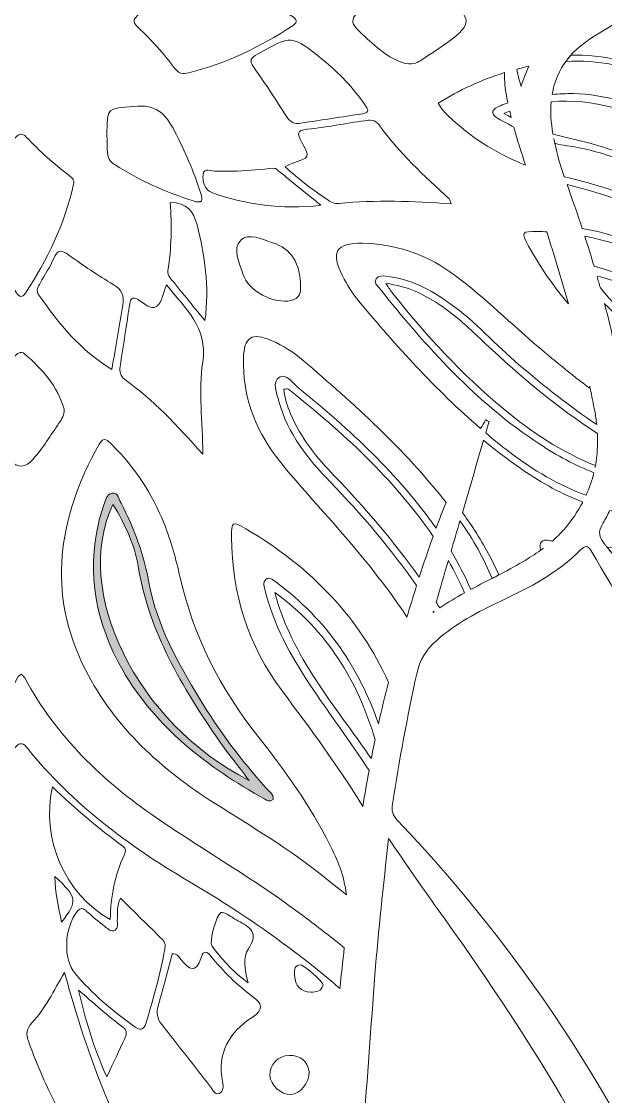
# Model space of a CAD drawing. Extents: x 55 to 2945, y -1852 to -85.
# Drawn here: x 2453.3 to 2574.1, y -555.5 to -333.4 of the extents above; entities that cross this region are included whole.
import ezdxf

# ---------------------------------------------------------------- set-up
doc = ezdxf.new("R2010")
doc.units = 0
doc.header["$MEASUREMENT"] = 0
doc.layers.add('Layer 1', color=7, linetype='Continuous')

# ---------------------------------------------------------------- blocks, each defined once
blk = doc.blocks.new('block 2')
at = {"layer": 'Layer 1', "true_color": 0xffffff}
h = blk.add_hatch(color=7, dxfattribs=at)
h.dxf.hatch_style = 2
edge = h.paths.add_edge_path()
edge.add_spline(control_points=[(2503.8321, -491.6715), (2498.703, -485.9539), (2494.099, -479.8435), (2490.1499, -473.2616), (2485.6781, -465.8082), (2481.3388, -458.236), (2479.7445, -449.559), (2478.6603, -443.6572), (2476.7176, -438.1336), (2473.9041, -432.8831), (2473.4593, -432.0531), (2473.32, -430.6207), (2472.0182, -430.8221), (2470.9121, -430.9929), (2470.7027, -432.2683), (2470.3715, -433.2149), (2469.9676, -434.3693), (2469.5709, -435.535), (2469.2983, -436.7251), (2466.8036, -447.6178), (2468.7332, -457.8393), (2474.2617, -467.4039), (2481.1899, -479.3905), (2491.8028, -487.3908), (2503.6085, -494.0388), (2504.1171, -494.3252), (2504.6817, -494.7157), (2505.3523, -494.0985), (2505.4774, -492.9394), (2504.4602, -492.3719), (2503.8321, -491.6715)], knot_values=[0, 0, 0, 0, 1, 1, 1, 2, 2, 2, 3, 3, 3, 4, 4, 4, 5, 5, 5, 6, 6, 6, 7, 7, 7, 8, 8, 8, 9, 9, 9, 10, 10, 10, 10], degree=3, periodic=1)
edge = h.paths.add_edge_path()
edge.add_spline(control_points=[(2472.2406, -433.1145), (2474.725, -437.263), (2476.7039, -441.4102), (2477.443, -445.8965), (2479.6855, -459.5071), (2486.5501, -470.9014), (2494.1897, -481.9575), (2495.9772, -484.5445), (2497.9684, -486.9906), (2500.3848, -490.1884), (2477.1205, -478.3538), (2463.685, -450.906), (2472.2406, -433.1145)], knot_values=[0, 0, 0, 0, 1, 1, 1, 2, 2, 2, 3, 3, 3, 4, 4, 4, 4], degree=3, periodic=1)
at = {"layer": 'Layer 1', "lineweight": 0}
for points, knots in [([(2916.1423, -268.6332), (2914.0212, -262.8354), (2910.15, -258.2926), (2905.6368, -254.2919), (2899.1496, -248.5294), (2891.7904, -243.9159), (2884.8377, -238.7721), (2877.2781, -233.1746), (2869.8069, -227.4711), (2862.0058, -222.1977), (2849.4085, -213.6718), (2837.8365, -203.779), (2826.0228, -194.2398), (2816.731, -186.7274), (2808.0814, -178.4136), (2799.1725, -170.4298), (2784.4777, -157.2492), (2769.6592, -144.2277), (2753.1613, -133.2802), (2737.4883, -122.8748), (2720.6841, -115.1149), (2702.1653, -111.2792), (2689.0495, -108.5688), (2675.751, -107.8087), (2662.435, -107.2077), (2631.8904, -105.829), (2601.4519, -106.3239), (2571.2314, -111.7859), (2563.3006, -113.2236), (2555.2225, -113.3178), (2547.1857, -112.1983), (2537.7938, -110.8844), (2529.3209, -106.9308), (2521.1427, -102.4823), (2503.166, -92.6955), (2484.4232, -85.9962), (2463.6772, -85.2597), (2446.5725, -84.6528), (2429.7918, -86.1553), (2413.2586, -90.4742), (2401.8575, -93.4497), (2391.6405, -99.2299), (2381.2881, -104.5681), (2365.1497, -112.8818), (2348.3219, -114.5139), (2330.7046, -111.1319), (2318.561, -108.8045), (2306.2878, -107.1783), (2293.932, -106.8778), (2269.3974, -106.2827), (2244.8804, -106.8483), (2220.4047, -108.9989), (2196.5242, -111.0965), (2174.8118, -119.0155), (2154.8847, -132.2373), (2138.3103, -143.2437), (2123.315, -156.1887), (2108.514, -169.3928), (2099.6582, -177.3), (2091.0911, -185.5666), (2081.8759, -193.026), (2075.2768, -198.3583), (2068.931, -204.0029), (2061.9901, -208.9758), (2053.3287, -215.1802), (2044.9149, -221.7558), (2036.2181, -227.9248), (2030.2612, -232.1553), (2024.4575, -236.5862), (2018.5065, -240.8226), (2012.4848, -245.112), (2006.8461, -249.9376), (2001.0836, -254.5806), (1997.625, -257.3675), (1994.4904, -260.508), (1992.2867, -264.3968), (1986.5714, -274.4664), (1987.7852, -285.7498), (1999.4574, -291.9777), (2003.7292, -294.2638), (2008.2366, -295.8783), (2012.9679, -296.8328), (2015.095, -297.2629), (2016.1202, -298.0406), (2015.8433, -300.48), (2015.5428, -303.1962), (2015.5133, -305.995), (2016.1614, -308.6935), (2020.8516, -328.2611), (2032.7359, -340.9291), (2052.2917, -346.179), (2054.3716, -346.7387), (2056.4633, -347.2513), (2058.5727, -347.6874), (2067.3106, -349.4785), (2072.2423, -355.0642), (2074.6757, -363.3898), (2077.2094, -372.0806), (2082.1175, -379.322), (2088.7578, -385.4262), (2099.8586, -395.6372), (2112.1553, -404.2219), (2125.0236, -412.0054), (2131.2693, -415.7881), (2137.9332, -418.6399), (2145.1157, -420.1247), (2149.5583, -421.0438), (2154.107, -421.7214), (2158.5437, -420.6608), (2164.0646, -419.341), (2169.4205, -417.3966), (2174.6998, -415.2637), (2182.6719, -412.0407), (2189.872, -413.2604), (2196.0469, -419.3823), (2200.9314, -424.2314), (2204.9262, -429.8643), (2208.7856, -435.4912), (2212.5683, -441.0003), (2217.2348, -445.5019), (2222.1076, -449.8797), (2224.3289, -451.8771), (2226.1907, -454.2281), (2229.1133, -455.5302), (2235.9068, -458.5528), (2242.6297, -461.764), (2249.217, -465.1991), (2256.1285, -468.7992), (2262.4448, -473.4539), (2267.5061, -479.3107), (2272.9445, -485.5975), (2278.8307, -491.1125), (2286.1663, -495.0131), (2288.3287, -496.1621), (2290.5441, -497.2344), (2292.8008, -498.183), (2294.0852, -498.7192), (2294.4506, -499.1846), (2293.6787, -500.5163), (2292.2588, -502.9792), (2291.0273, -505.5481), (2289.7251, -508.0759), (2265.7444, -554.7824), (2251.6976, -604.1169), (2250.1833, -656.8098), (2249.6766, -674.3682), (2251.786, -691.4788), (2258.6031, -707.7704), (2275.2541, -747.5479), (2307.0008, -770.0733), (2346.2715, -783.7194), (2351.5803, -785.5636), (2357.3486, -785.54), (2362.5278, -782.4231), (2367.6303, -779.3475), (2368.7262, -773.096), (2365.0555, -768.4236), (2363.6944, -766.6972), (2361.9445, -765.4363), (2360.0884, -764.3167), (2353.448, -760.2984), (2347.1376, -755.8027), (2340.9745, -751.089), (2316.2808, -732.2049), (2303.9251, -707.2696), (2304.2668, -676.1476), (2304.3964, -664.5461), (2305.7752, -653.0624), (2308.0142, -641.6848), (2313.3936, -614.3808), (2323.8167, -589.0037), (2337.345, -564.8049), (2346.8018, -547.8887), (2358.1499, -532.2334), (2369.3096, -516.4485), (2372.5797, -511.829), (2375.7496, -507.1449), (2379.385, -501.8774), (2380.8462, -509.5725), (2382.2545, -516.5486), (2383.4859, -523.5544), (2385.8781, -537.1592), (2387.8755, -550.8288), (2389.5724, -564.5456), (2391.1809, -577.5848), (2392.5538, -590.6416), (2393.4671, -603.7456), (2394.6867, -621.1921), (2394.1919, -638.6857), (2394.0975, -656.1439), (2394.0387, -667.5746), (2394.127, -679.017), (2393.7028, -690.4536), (2393.5496, -694.6193), (2393.9091, -698.8086), (2393.8973, -703.0037), (2393.8619, -715.165), (2394.351, -727.338), (2394.9048, -739.4935), (2395.7886, -758.9019), (2397.4266, -778.2574), (2400.025, -797.5187), (2401.9871, -812.1075), (2404.6326, -826.5431), (2409.9591, -840.3541), (2419.8696, -866.0672), (2447.5152, -881.1981), (2473.6171, -874.6755), (2496.5551, -868.9485), (2509.8829, -853.3167), (2515.6218, -831.0505), (2520.6831, -811.4004), (2521.3018, -791.1198), (2522.7925, -770.9866), (2523.7058, -758.6604), (2524.7369, -746.3459), (2525.55, -734.0138), (2525.9742, -727.5502), (2526.917, -721.0217), (2523.9474, -714.782), (2521.9735, -710.6399), (2519.0864, -707.5171), (2514.5141, -706.7511), (2512.3929, -706.3917), (2511.8981, -705.7495), (2512.175, -703.8463), (2513.5596, -694.419), (2513.7953, -684.8915), (2514.6968, -675.4229), (2515.9813, -661.9535), (2517.4543, -648.5078), (2518.6327, -635.0267), (2519.8052, -621.5456), (2520.7479, -608.0468), (2521.7378, -594.5481), (2523.3051, -573.1244), (2524.7487, -551.6832), (2526.3925, -530.2654), (2527.0937, -521.1799), (2528.1661, -512.1295), (2529.1619, -502.1425), (2532.8856, -507.4925), (2536.0085, -512.106), (2539.2668, -516.6253), (2557.4439, -541.8493), (2574.0419, -568.0042), (2585.4077, -597.1053), (2597.0033, -626.8014), (2604.2565, -657.3342), (2601.4754, -689.5403), (2600.4737, -701.1065), (2597.2567, -712.0835), (2591.3823, -722.153), (2582.0551, -738.15), (2568.5976, -749.999), (2553.1662, -759.8211), (2549.6958, -762.0366), (2546.0839, -764.0516), (2543.0259, -766.8622), (2537.0042, -772.4007), (2538.6304, -780.6968), (2546.3078, -783.5073), (2551.2101, -785.2985), (2556.236, -785.1335), (2561.0498, -783.5191), (2587.8057, -774.5337), (2611.2268, -760.4104), (2629.4039, -738.4034), (2644.2107, -720.4738), (2653.2433, -700.0047), (2655.7769, -676.8605), (2657.2145, -663.7565), (2656.7903, -650.6172), (2655.4705, -637.4896), (2653.6734, -619.6072), (2650.3915, -601.9898), (2646.0845, -584.5669), (2638.8667, -555.3775), (2627.4713, -527.8085), (2613.348, -501.3294), (2612.3287, -499.4144), (2612.5584, -498.8606), (2614.55, -498.1889), (2622.8401, -495.3961), (2629.9224, -490.6765), (2636.2152, -484.5841), (2638.6015, -482.2685), (2640.6696, -479.6465), (2643.0971, -477.4723), (2646.821, -474.1433), (2650.4976, -470.7613), (2654.1743, -467.3733), (2656.9965, -464.769), (2660.137, -462.4416), (2664.0317, -461.7994), (2670.5837, -460.7211), (2676.1929, -457.946), (2681.4664, -453.8981), (2687.3644, -449.373), (2692.8853, -444.5238), (2696.6267, -438.1073), (2700.3505, -431.7203), (2704.5987, -425.7634), (2709.6718, -420.4428), (2712.1111, -417.8857), (2714.6978, -415.4228), (2718.4274, -414.2797), (2724.5375, -412.4001), (2729.8994, -414.2679), (2735.161, -416.7367), (2747.2103, -422.4049), (2759.1771, -422.1751), (2771.3148, -417.0549), (2782.2741, -412.4296), (2791.7486, -405.4121), (2801.4175, -398.7069), (2816.2891, -388.4017), (2829.1103, -376.4761), (2834.0774, -358.1046), (2835.2852, -353.6207), (2838.844, -350.7041), (2843.2631, -349.2252), (2847.3462, -347.8641), (2851.4766, -346.5325), (2855.6836, -345.6546), (2878.321, -340.9527), (2891.4722, -316.695), (2891.3661, -300.4092), (2891.3543, -298.1231), (2892.2264, -297.3807), (2894.2414, -296.9329), (2900.1512, -295.619), (2905.6191, -293.2798), (2910.3739, -289.4382), (2917.0791, -284.0233), (2919.106, -276.7113), (2916.1423, -268.6332)], [0, 0, 0, 0, 1, 1, 1, 2, 2, 2, 3, 3, 3, 4, 4, 4, 5, 5, 5, 6, 6, 6, 7, 7, 7, 8, 8, 8, 9, 9, 9, 10, 10, 10, 11, 11, 11, 12, 12, 12, 13, 13, 13, 14, 14, 14, 15, 15, 15, 16, 16, 16, 17, 17, 17, 18, 18, 18, 19, 19, 19, 20, 20, 20, 21, 21, 21, 22, 22, 22, 23, 23, 23, 24, 24, 24, 25, 25, 25, 26, 26, 26, 27, 27, 27, 28, 28, 28, 29, 29, 29, 30, 30, 30, 31, 31, 31, 32, 32, 32, 33, 33, 33, 34, 34, 34, 35, 35, 35, 36, 36, 36, 37, 37, 37, 38, 38, 38, 39, 39, 39, 40, 40, 40, 41, 41, 41, 42, 42, 42, 43, 43, 43, 44, 44, 44, 45, 45, 45, 46, 46, 46, 47, 47, 47, 48, 48, 48, 49, 49, 49, 50, 50, 50, 51, 51, 51, 52, 52, 52, 53, 53, 53, 54, 54, 54, 55, 55, 55, 56, 56, 56, 57, 57, 57, 58, 58, 58, 59, 59, 59, 60, 60, 60, 61, 61, 61, 62, 62, 62, 63, 63, 63, 64, 64, 64, 65, 65, 65, 66, 66, 66, 67, 67, 67, 68, 68, 68, 69, 69, 69, 70, 70, 70, 71, 71, 71, 72, 72, 72, 73, 73, 73, 74, 74, 74, 75, 75, 75, 76, 76, 76, 77, 77, 77, 78, 78, 78, 79, 79, 79, 80, 80, 80, 81, 81, 81, 82, 82, 82, 83, 83, 83, 84, 84, 84, 85, 85, 85, 86, 86, 86, 87, 87, 87, 88, 88, 88, 89, 89, 89, 90, 90, 90, 91, 91, 91, 92, 92, 92, 93, 93, 93, 94, 94, 94, 95, 95, 95, 96, 96, 96, 97, 97, 97, 98, 98, 98, 99, 99, 99, 100, 100, 100, 101, 101, 101, 102, 102, 102, 103, 103, 103, 104, 104, 104, 105, 105, 105, 106, 106, 106, 107, 107, 107, 108, 108, 108, 109, 109, 109, 110, 110, 110, 111, 111, 111, 112, 112, 112, 112]), ([(2613.678, -434.4012), (2600.9746, -439.7276), (2587.8883, -442.5558), (2574.4012, -441.9784), (2574.7961, -442.4616), (2575.1908, -442.9447), (2575.5856, -443.4338), (2575.5856, -443.4338), (2575.5679, -443.4338), (2575.5679, -443.4338), (2575.179, -442.9447), (2574.7902, -442.4616), (2574.3953, -441.9784), (2574.3953, -441.9784), (2574.4012, -441.9784), (2574.4012, -441.9784), (2574.2598, -441.8075), (2574.1184, -441.6308), (2573.977, -441.4599), (2572.7103, -439.9162), (2572.3921, -438.8497), (2573.5705, -436.9171), (2574.0831, -436.0804), (2574.5368, -435.2261), (2574.961, -434.3658), (2578.6554, -435.2379), (2582.5029, -435.6268), (2586.5331, -435.4146), (2588.065, -435.4146), (2589.6029, -435.5089), (2591.129, -435.4028), (2599.9848, -434.7665), (2607.7741, -431.5435), (2614.491, -425.7163), (2615.0331, -425.2449), (2615.7402, -424.8442), (2615.587, -424.0252), (2615.3866, -422.9823), (2614.4086, -422.9941), (2613.6249, -422.9234), (2612.3051, -422.7997), (2610.9735, -422.7643), (2609.6477, -422.7584), (2601.9408, -422.729), (2594.6819, -420.7963), (2587.7292, -417.6146), (2584.3354, -416.0591), (2581.1006, -414.2561), (2577.9837, -412.2823), (2577.9012, -411.5811), (2577.8128, -410.8741), (2577.7068, -410.1729), (2577.3532, -407.7748), (2576.9349, -405.3945), (2576.4753, -403.0258), (2584.1115, -408.641), (2592.9613, -412.6535), (2602.9072, -415.1518), (2616.8125, -418.634), (2631.1244, -417.6912), (2645.3244, -416.8487), (2646.0727, -416.8074), (2646.9859, -416.9017), (2647.5221, -415.8411), (2646.8092, -414.9573), (2645.9195, -415.0339), (2645.1535, -414.8689), (2638.6191, -413.4784), (2632.4207, -411.1687), (2626.4402, -408.2344), (2615.198, -402.7077), (2604.9872, -395.59), (2595.1355, -387.9244), (2587.246, -381.779), (2578.6495, -377.737), (2569.2398, -376.1167), (2568.2381, -373.0881), (2567.1952, -370.0714), (2566.117, -367.0664), (2577.2354, -369.8239), (2587.6938, -373.913), (2596.9032, -381.0012), (2603.137, -385.7974), (2609.4062, -390.5582), (2616.1054, -394.7003), (2621.6087, -398.1001), (2627.2827, -401.0991), (2633.7581, -402.2009), (2634.5359, -402.3306), (2635.5906, -402.6782), (2636.0738, -401.9829), (2636.7631, -400.9989), (2635.6554, -400.3567), (2635.1192, -399.6732), (2632.291, -396.0496), (2629.3803, -392.4967), (2626.617, -388.8259), (2619.5347, -379.3927), (2614.4733, -368.6043), (2606.3776, -359.7956), (2595.8249, -348.3119), (2583.5046, -340.9527), (2569.2103, -340.334), (2568.4326, -340.3164), (2567.6666, -340.3164), (2566.9124, -340.3281), (2566.5413, -340.7406), (2566.1936, -341.1648), (2565.8754, -341.6008), (2579.2328, -340.9586), (2590.3983, -346.7152), (2600.3795, -355.7713), (2606.5072, -361.3393), (2611.7336, -367.7028), (2615.911, -374.8617), (2621.0607, -383.688), (2626.7938, -392.1078), (2633.1925, -400.2153), (2628.031, -399.6025), (2623.6061, -397.3341), (2619.2696, -394.8653), (2612.417, -390.9588), (2606.0712, -386.2805), (2599.9081, -381.396), (2589.7089, -373.3297), (2578.1605, -368.3273), (2565.5631, -365.4756), (2565.5572, -365.4756), (2565.5514, -365.4697), (2565.5455, -365.4697), (2565.5396, -365.4461), (2565.5278, -365.4225), (2565.5219, -365.3931), (2564.7088, -363.1482), (2564.0607, -360.8562), (2563.5658, -358.5229), (2563.5658, -358.5229), (2563.5599, -358.5229), (2563.5599, -358.5229), (2563.4892, -358.1929), (2563.4303, -357.8571), (2563.3654, -357.5213), (2563.4303, -357.8571), (2563.495, -358.1929), (2563.5658, -358.5229), (2564.4024, -358.735), (2565.2509, -358.9059), (2566.1111, -359.0237), (2572.6042, -359.937), (2578.6201, -362.2172), (2584.3118, -365.0867), (2594.3519, -370.1539), (2603.6437, -376.4702), (2611.9457, -384.1417), (2612.3993, -384.5542), (2612.8412, -385.0255), (2613.3775, -385.2789), (2614.114, -385.6206), (2614.6265, -385.2965), (2614.3437, -384.4481), (2614.0904, -383.6821), (2613.678, -382.9574), (2613.2714, -382.2503), (2609.9364, -376.5055), (2606.0653, -371.1732), (2601.6462, -366.1767), (2592.0775, -355.3588), (2580.5232, -348.6831), (2567.4368, -348.2294), (2565.8636, -348.253), (2564.3965, -348.306), (2563.0178, -348.4062), (2563.9134, -343.1151), (2567.0361, -339.0024), (2572.7692, -335.7617), (2582.114, -330.4884), (2589.4614, -324.1485), (2595.1061, -316.8953), (2602.6892, -311.5394), (2608.9584, -304.7046), (2614.2082, -296.8504), (2621.0784, -286.5805), (2627.1413, -275.7627), (2635.4492, -266.5003), (2635.897, -265.9995), (2636.604, -265.4221), (2636.0914, -264.6443), (2635.626, -263.9313), (2634.7775, -264.22), (2634.1117, -264.3202), (2630.2465, -264.9271), (2626.5993, -266.2175), (2623.0935, -267.9556), (2618.5331, -270.2182), (2614.2554, -272.905), (2610.1073, -275.7803), (2610.343, -273.0876), (2610.4903, -270.3419), (2610.5434, -267.5432), (2610.5434, -267.5432), (2610.5375, -267.5432), (2610.5375, -267.5432), (2610.5492, -266.9599), (2610.5551, -266.3824), (2610.561, -265.7932), (2610.561, -265.7932), (2610.5669, -265.7932), (2610.5669, -265.7932), (2610.5669, -265.7932), (2610.5669, -265.481), (2610.5669, -265.481), (2610.5728, -260.8439), (2609.9423, -256.2834), (2608.8758, -251.8054), (2609.7597, -251.664), (2610.6435, -251.5344), (2611.5391, -251.4166), (2620.8722, -250.2146), (2630.2641, -250.574), (2639.7092, -251.1337), (2629.1211, -254.6042), (2619.623, -259.8246), (2610.5669, -265.7932), (2610.561, -266.3766), (2610.5551, -266.9599), (2610.5434, -267.5432), (2621.532, -260.2547), (2633.0806, -254.1151), (2646.3378, -251.4342), (2646.8269, -251.3341), (2647.363, -251.2575), (2647.4572, -250.6034), (2645.725, -249.7078), (2645.725, -249.6961), (2643.8631, -249.59), (2634.2649, -249.0362), (2624.6549, -248.718), (2615.0625, -249.5723), (2612.8412, -249.7727), (2610.6671, -250.0496), (2608.5341, -250.3913), (2608.6107, -250.6918), (2608.6814, -250.9923), (2608.7521, -251.2928), (2608.2513, -249.2659), (2607.6739, -247.2567), (2607.014, -245.2711), (2606.8549, -244.788), (2606.7312, -244.3225), (2606.6545, -243.8688), (2608.8111, -243.6802), (2611.0265, -243.6095), (2613.3008, -243.6743), (2614.1434, -243.6979), (2615.363, -243.7333), (2615.587, -242.5784), (2615.7931, -241.512), (2614.7032, -241.0818), (2614.0255, -240.4926), (2612.2167, -238.9312), (2610.3371, -237.5937), (2608.3751, -236.4506), (2608.1747, -236.9102), (2607.9685, -237.3698), (2607.7623, -237.8294), (2608.54, -238.3185), (2609.2942, -238.8311), (2610.0661, -239.3201), (2611.0795, -239.9682), (2611.9869, -240.7754), (2612.9415, -241.512), (2610.7673, -241.7182), (2608.6284, -241.948), (2606.5131, -242.2367), (2606.5308, -241.0995), (2606.796, -239.98), (2607.3322, -238.7898), (2607.4736, -238.4716), (2607.6209, -238.1476), (2607.7623, -237.8294), (2607.7623, -237.8294), (2607.7564, -237.8294), (2607.7564, -237.8294), (2607.9626, -237.3639), (2608.1688, -236.9043), (2608.3692, -236.4447), (2608.3692, -236.4447), (2608.3751, -236.4447), (2608.3751, -236.4506), (2609.1822, -234.6241), (2609.9718, -232.7858), (2610.7496, -230.9475), (2612.4996, -231.6074), (2614.2377, -232.3144), (2615.9758, -233.0627), (2629.9047, -239.1021), (2644.2048, -243.9218), (2658.9763, -247.3746), (2659.6539, -247.5337), (2660.3256, -247.7458), (2660.9914, -247.9284), (2660.9679, -248.2113), (2661.0267, -248.5), (2660.9207, -248.5825), (2645.8959, -260.1368), (2635.4079, -275.5093), (2625.3384, -291.1822), (2618.9809, -301.0868), (2612.6939, -310.9738), (2604.3567, -319.4348), (2599.3248, -324.5373), (2593.4327, -328.267), (2587.305, -331.761), (2586.6097, -332.1558), (2585.5138, -332.309), (2585.4607, -333.1928), (2585.3842, -334.3241), (2586.6156, -334.4832), (2587.3815, -334.8662), (2597.9461, -340.1573), (2606.1361, -348.1116), (2613.2773, -357.3857), (2621.2728, -367.7499), (2627.3181, -379.3986), (2635.0721, -389.9159), (2642.7259, -400.2978), (2650.6861, -410.3732), (2661.6867, -418.4867), (2659.6068, -419.0052), (2658.0866, -419.394), (2656.5605, -419.7594), (2641.795, -423.271), (2627.654, -428.5445), (2613.678, -434.4012)], [0, 0, 0, 0, 1, 1, 1, 2, 2, 2, 3, 3, 3, 4, 4, 4, 5, 5, 5, 6, 6, 6, 7, 7, 7, 8, 8, 8, 9, 9, 9, 10, 10, 10, 11, 11, 11, 12, 12, 12, 13, 13, 13, 14, 14, 14, 15, 15, 15, 16, 16, 16, 17, 17, 17, 18, 18, 18, 19, 19, 19, 20, 20, 20, 21, 21, 21, 22, 22, 22, 23, 23, 23, 24, 24, 24, 25, 25, 25, 26, 26, 26, 27, 27, 27, 28, 28, 28, 29, 29, 29, 30, 30, 30, 31, 31, 31, 32, 32, 32, 33, 33, 33, 34, 34, 34, 35, 35, 35, 36, 36, 36, 37, 37, 37, 38, 38, 38, 39, 39, 39, 40, 40, 40, 41, 41, 41, 42, 42, 42, 43, 43, 43, 44, 44, 44, 45, 45, 45, 46, 46, 46, 47, 47, 47, 48, 48, 48, 49, 49, 49, 50, 50, 50, 51, 51, 51, 52, 52, 52, 53, 53, 53, 54, 54, 54, 55, 55, 55, 56, 56, 56, 57, 57, 57, 58, 58, 58, 59, 59, 59, 60, 60, 60, 61, 61, 61, 62, 62, 62, 63, 63, 63, 64, 64, 64, 65, 65, 65, 66, 66, 66, 67, 67, 67, 68, 68, 68, 69, 69, 69, 70, 70, 70, 71, 71, 71, 72, 72, 72, 73, 73, 73, 74, 74, 74, 75, 75, 75, 76, 76, 76, 77, 77, 77, 78, 78, 78, 79, 79, 79, 80, 80, 80, 81, 81, 81, 82, 82, 82, 83, 83, 83, 84, 84, 84, 85, 85, 85, 86, 86, 86, 87, 87, 87, 88, 88, 88, 89, 89, 89, 90, 90, 90, 91, 91, 91, 92, 92, 92, 93, 93, 93, 94, 94, 94, 95, 95, 95, 96, 96, 96, 97, 97, 97, 98, 98, 98, 99, 99, 99, 100, 100, 100, 101, 101, 101, 102, 102, 102, 103, 103, 103, 104, 104, 104, 105, 105, 105, 106, 106, 106, 107, 107, 107, 108, 108, 108, 109, 109, 109, 110, 110, 110, 111, 111, 111, 111]), ([(2477.2821, -332.1499), (2480.1397, -329.522), (2482.6792, -326.5878), (2485.0596, -323.518), (2485.6724, -322.7285), (2486.3263, -322.1687), (2486.8979, -322.3867), (2495.3295, -324.4136), (2502.5768, -327.831), (2509.3468, -332.3267), (2510.5429, -333.1221), (2510.2542, -333.6583), (2509.2702, -334.3005), (2502.6534, -338.643), (2495.6064, -342.0192), (2487.9055, -343.9518), (2486.7035, -344.2523), (2485.7843, -344.0932), (2484.9771, -343.0031), (2482.7264, -339.9628), (2480.1927, -337.1582), (2477.4294, -334.5775), (2476.5397, -333.7467), (2476.1861, -333.1516), (2477.2821, -332.1499)], [0, 0, 0, 0, 1, 1, 1, 2, 2, 2, 3, 3, 3, 4, 4, 4, 5, 5, 5, 6, 6, 6, 7, 7, 7, 8, 8, 8, 8]), ([(2524.295, -336.4747), (2520.96, -333.4049), (2520.9895, -333.0927), (2524.3893, -329.9463), (2531.6366, -323.2352), (2533.7282, -323.1115), (2541.5411, -328.9564), (2546.4433, -332.6213), (2546.4787, -333.8999), (2541.6413, -337.4999), (2539.8442, -338.8374), (2537.9293, -340.0218), (2536.0674, -341.2709), (2535.3014, -341.7894), (2534.5354, -342.3079), (2532.8091, -342.0604), (2529.7864, -341.3592), (2526.9935, -338.9729), (2524.295, -336.4747)], [0, 0, 0, 0, 1, 1, 1, 2, 2, 2, 3, 3, 3, 4, 4, 4, 5, 5, 5, 6, 6, 6, 6]), ([(2508.0976, -352.9961), (2505.9293, -349.5492), (2503.7021, -346.1377), (2501.3394, -342.8264), (2500.3142, -341.3828), (2500.762, -340.8761), (2502.0936, -340.116), (2509.1936, -336.0917), (2509.1641, -336.074), (2515.5983, -341.2532), (2518.9509, -343.9518), (2521.8792, -347.0392), (2524.3303, -350.5804), (2524.896, -351.3935), (2525.4675, -352.2007), (2523.8119, -352.4423), (2519.5813, -353.055), (2515.3626, -353.7091), (2511.1026, -354.3513), (2509.7887, -354.6518), (2508.8754, -354.2276), (2508.0976, -352.9961)], [0, 0, 0, 0, 1, 1, 1, 2, 2, 2, 3, 3, 3, 4, 4, 4, 5, 5, 5, 6, 6, 6, 7, 7, 7, 7]), ([(2539.4494, -350.2327), (2543.8037, -347.5165), (2548.3641, -345.413), (2553.1603, -343.9282), (2553.1603, -343.9282), (2553.1603, -344.1875), (2553.1603, -344.1875), (2553.1603, -345.6605), (2553.3017, -347.1983), (2553.6022, -348.7538), (2553.6906, -349.2193), (2553.7848, -349.6848), (2553.885, -350.1503), (2553.3606, -350.3388), (2552.8422, -350.5391), (2552.3236, -350.763), (2550.8388, -351.3935), (2549.8608, -352.3067), (2551.9171, -353.4439), (2552.9718, -354.0272), (2554.0323, -354.6047), (2555.1047, -355.1585), (2555.8235, -357.7982), (2556.6426, -360.4084), (2557.4969, -363.0126), (2552.0526, -360.8856), (2547.0443, -357.8748), (2542.584, -353.8151), (2541.4586, -352.7899), (2540.3097, -351.7765), (2539.4494, -350.2327)], [0, 0, 0, 0, 1, 1, 1, 2, 2, 2, 3, 3, 3, 4, 4, 4, 5, 5, 5, 6, 6, 6, 7, 7, 7, 8, 8, 8, 9, 9, 9, 10, 10, 10, 10]), ([(2555.741, -343.1976), (2556.5718, -342.9855), (2557.3968, -342.791), (2558.2334, -342.6142), (2558.2334, -342.6142), (2558.2393, -342.6142), (2558.2393, -342.6142), (2557.5912, -343.8811), (2557.0432, -345.2539), (2556.619, -346.7623), (2556.1948, -345.5308), (2555.9119, -344.3524), (2555.741, -343.1976)], [0, 0, 0, 0, 1, 1, 1, 2, 2, 2, 3, 3, 3, 4, 4, 4, 4]), ([(2563.1828, -356.5962), (2562.7703, -354.1981), (2562.6466, -351.9827), (2562.8233, -349.9322), (2579.6217, -348.471), (2598.5, -359.6954), (2609.5004, -379.9112), (2608.705, -379.2984), (2607.9096, -378.6856), (2607.1141, -378.067), (2596.5025, -369.8121), (2585.1956, -362.7122), (2572.2035, -358.8941), (2569.2339, -358.0221), (2566.1759, -357.4329), (2563.1887, -356.6197), (2563.1887, -356.608), (2563.1828, -356.6021), (2563.1828, -356.5962)], [0, 0, 0, 0, 1, 1, 1, 2, 2, 2, 3, 3, 3, 4, 4, 4, 5, 5, 5, 6, 6, 6, 6]), ([(2472.7039, -362.9773), (2471.001, -361.8637), (2471.0305, -361.8166), (2471.001, -356.3958), (2470.9716, -350.9575), (2471.0246, -351.4701), (2476.5632, -350.8868), (2481.1885, -350.4036), (2483.1918, -352.5071), (2484.9888, -356.0305), (2487.0864, -360.1432), (2488.9189, -364.3384), (2490.3566, -368.7162), (2490.8986, -370.3542), (2490.7572, -371.0377), (2488.7952, -370.4131), (2483.1152, -368.5984), (2477.7004, -366.2356), (2472.7039, -362.9773)], [0, 0, 0, 0, 1, 1, 1, 2, 2, 2, 3, 3, 3, 4, 4, 4, 5, 5, 5, 6, 6, 6, 6]), ([(2554.268, -351.8766), (2554.3681, -352.3126), (2554.4742, -352.7369), (2554.5862, -353.167), (2554.103, -352.9254), (2553.5904, -352.6661), (2553.0189, -352.3774), (2553.4314, -352.1948), (2553.8497, -352.0416), (2554.268, -351.8766)], [0, 0, 0, 0, 1, 1, 1, 2, 2, 2, 3, 3, 3, 3]), ([(2509.4175, -362.6061), (2512.9468, -361.4748), (2513.0175, -361.4454), (2511.2145, -358.2283), (2510.2895, -356.5667), (2510.1658, -355.8479), (2512.4755, -355.6122), (2516.4232, -355.2174), (2520.3178, -354.3926), (2524.2538, -353.8505), (2525.2967, -353.7032), (2526.3984, -353.5323), (2527.2587, -354.7166), (2531.4126, -360.4378), (2536.5093, -365.2811), (2541.7414, -369.9948), (2541.8652, -370.1126), (2541.8829, -370.3483), (2542.1303, -371.0259), (2534.1995, -370.4838), (2526.5752, -370.1833), (2518.9627, -370.9552), (2517.9845, -371.0554), (2517.1951, -370.6135), (2516.4173, -370.0891), (2513.483, -368.0858), (2510.6489, -365.9528), (2507.8325, -363.3662), (2508.5572, -363.0126), (2508.9697, -362.7475), (2509.4175, -362.6061)], [0, 0, 0, 0, 1, 1, 1, 2, 2, 2, 3, 3, 3, 4, 4, 4, 5, 5, 5, 6, 6, 6, 7, 7, 7, 8, 8, 8, 9, 9, 9, 10, 10, 10, 10]), ([(2442.448, -367.4671), (2442.1888, -366.4124), (2442.6012, -365.7289), (2443.4084, -365.1161), (2446.4959, -362.7652), (2449.4066, -360.2139), (2452.0462, -357.3622), (2452.824, -356.5255), (2453.4721, -356.331), (2454.3088, -357.2267), (2457.0368, -360.1255), (2459.9946, -362.777), (2463.1764, -365.1751), (2463.8481, -365.6877), (2464.4019, -366.3063), (2464.1014, -366.9898), (2462.2101, -375.3389), (2458.6453, -382.6215), (2454.1261, -389.4858), (2453.4721, -390.4698), (2452.8947, -390.293), (2452.2936, -389.3856), (2447.7981, -382.6215), (2444.3806, -375.3802), (2442.448, -367.4671)], [0, 0, 0, 0, 1, 1, 1, 2, 2, 2, 3, 3, 3, 4, 4, 4, 5, 5, 5, 6, 6, 6, 7, 7, 7, 8, 8, 8, 8]), ([(2490.8515, -364.9924), (2490.9929, -363.3662), (2492.6662, -364.4032), (2493.6326, -364.303), (2495.0467, -364.1557), (2496.4902, -364.3502), (2497.9161, -364.2677), (2500.4556, -364.1204), (2502.9892, -363.8729), (2505.5228, -363.6844), (2505.7055, -363.6726), (2505.9293, -363.7904), (2506.0766, -363.9083), (2508.9108, -366.2062), (2511.739, -368.5159), (2515.2035, -371.3382), (2506.9958, -372.2397), (2499.8369, -371.2086), (2492.8371, -368.781), (2491.0754, -368.1682), (2490.7336, -366.3535), (2490.8515, -364.9924)], [0, 0, 0, 0, 1, 1, 1, 2, 2, 2, 3, 3, 3, 4, 4, 4, 5, 5, 5, 6, 6, 6, 7, 7, 7, 7]), ([(2484.0049, -386.2452), (2483.7162, -385.8857), (2483.5217, -385.2848), (2483.5925, -384.8429), (2484.3349, -380.1881), (2484.4114, -375.5098), (2484.0521, -370.749), (2487.5932, -370.8315), (2488.9072, -372.5461), (2489.6201, -375.386), (2491.205, -381.7259), (2492.2184, -388.0599), (2491.2463, -395.1422), (2488.5949, -391.8957), (2486.2733, -389.091), (2484.0049, -386.2452)], [0, 0, 0, 0, 1, 1, 1, 2, 2, 2, 3, 3, 3, 4, 4, 4, 5, 5, 5, 5]), ([(2498.635, -378.5678), (2500.2847, -376.8944), (2503.0776, -378.4028), (2505.2636, -379.0745), (2509.0875, -380.2529), (2510.9848, -383.3168), (2511.0084, -388.1601), (2511.1144, -389.4858), (2510.7491, -390.6112), (2509.0993, -390.9883), (2505.4403, -391.8309), (2500.214, -389.0498), (2499.1004, -385.4792), (2498.3874, -383.1989), (2496.8791, -380.3531), (2498.635, -378.5678)], [0, 0, 0, 0, 1, 1, 1, 2, 2, 2, 3, 3, 3, 4, 4, 4, 5, 5, 5, 5]), ([(2560.1012, -376.7412), (2560.7198, -376.753), (2561.3326, -376.7825), (2561.9395, -376.806), (2563.4361, -381.7554), (2564.9504, -386.6929), (2566.3822, -391.66), (2563.3242, -388.1012), (2560.5725, -384.1535), (2558.1627, -379.7815), (2556.5424, -376.8414), (2556.6367, -376.6941), (2560.1012, -376.7412)], [0, 0, 0, 0, 1, 1, 1, 2, 2, 2, 3, 3, 3, 4, 4, 4, 4]), ([(2554.0735, -422.2164), (2552.4473, -420.9672), (2550.8565, -419.6769), (2549.2951, -418.357), (2549.519, -417.5793), (2549.7488, -416.8015), (2549.9786, -416.0238), (2549.7429, -415.9059), (2549.5072, -415.7881), (2549.2657, -415.6703), (2548.9298, -416.2712), (2548.5821, -416.8663), (2548.2404, -417.4614), (2538.984, -409.4953), (2530.8293, -400.4274), (2522.9869, -391.0531), (2521.6907, -389.5035), (2520.6418, -387.7064), (2519.6933, -385.9034), (2517.1302, -381.0307), (2518.3794, -379.0332), (2523.8119, -379.1805), (2530.411, -379.3573), (2536.4504, -381.2192), (2541.8829, -385.0609), (2548.1638, -389.4976), (2553.5669, -394.9537), (2559.3882, -399.9266), (2563.1415, -403.1378), (2566.936, -406.2665), (2570.8778, -409.1772), (2570.8484, -409.024), (2570.8131, -408.8708), (2570.7836, -408.7235), (2570.8189, -408.8767), (2570.8543, -409.024), (2570.8837, -409.1772), (2571.2196, -410.7268), (2571.5378, -412.2882), (2571.8324, -413.8496), (2572.0091, -414.7864), (2572.1388, -415.7056), (2572.233, -416.6248), (2566.6178, -412.8833), (2561.3385, -408.6646), (2556.1712, -404.269), (2551.3515, -400.1682), (2547.1621, -395.3543), (2541.9771, -391.66), (2537.9411, -388.7788), (2533.6693, -386.4514), (2528.6139, -385.9682), (2527.9127, -385.9034), (2527.1113, -385.8091), (2526.6459, -386.4985), (2526.0979, -387.2998), (2526.8344, -387.8596), (2527.2351, -388.3604), (2536.9512, -400.5393), (2547.2976, -412.0879), (2560.4724, -420.6962), (2564.0489, -423.0354), (2567.7373, -425.0504), (2571.6556, -426.5765), (2571.2667, -428.1732), (2570.7305, -429.7347), (2570.0412, -431.2548), (2564.4496, -429.1926), (2559.1467, -426.111), (2554.0735, -422.2164)], [0, 0, 0, 0, 1, 1, 1, 2, 2, 2, 3, 3, 3, 4, 4, 4, 5, 5, 5, 6, 6, 6, 7, 7, 7, 8, 8, 8, 9, 9, 9, 10, 10, 10, 11, 11, 11, 12, 12, 12, 13, 13, 13, 14, 14, 14, 15, 15, 15, 16, 16, 16, 17, 17, 17, 18, 18, 18, 19, 19, 19, 20, 20, 20, 21, 21, 21, 22, 22, 22, 23, 23, 23, 23]), ([(2573.8592, -391.6305), (2574.4661, -392.261), (2575.0848, -392.8796), (2575.7211, -393.4806), (2586.4624, -403.6209), (2599.4957, -408.7176), (2613.6603, -410.7857), (2614.491, -410.7739), (2615.2629, -410.9978), (2615.4338, -410.1906), (2615.5988, -409.4364), (2614.8328, -409.2597), (2614.3319, -408.9415), (2611.0383, -406.8792), (2607.7328, -404.8406), (2604.4745, -402.7371), (2597.5218, -398.2474), (2591.129, -392.9091), (2583.7992, -388.985), (2579.934, -386.911), (2575.9921, -384.9902), (2571.7028, -383.9414), (2571.0841, -381.8615), (2570.43, -379.7874), (2569.7642, -377.7193), (2578.6083, -379.3986), (2586.6863, -383.2107), (2594.0868, -388.9555), (2605.7296, -397.9999), (2617.7906, -406.4079), (2631.5074, -412.1055), (2634.2118, -413.2309), (2636.9988, -414.1619), (2639.7446, -415.1812), (2626.782, -416.1004), (2613.7722, -416.884), (2601.2692, -413.2839), (2591.8065, -410.5618), (2583.3337, -406.4491), (2576.0275, -400.8045), (2575.3853, -397.7288), (2574.6546, -394.6709), (2573.8592, -391.6305)], [0, 0, 0, 0, 1, 1, 1, 2, 2, 2, 3, 3, 3, 4, 4, 4, 5, 5, 5, 6, 6, 6, 7, 7, 7, 8, 8, 8, 9, 9, 9, 10, 10, 10, 11, 11, 11, 12, 12, 12, 13, 13, 13, 14, 14, 14, 14]), ([(2456.9308, -389.8865), (2456.2237, -388.8907), (2456.7599, -388.1778), (2457.2018, -387.3882), (2458.1386, -385.6913), (2459.2168, -384.0651), (2459.9828, -382.2975), (2460.8019, -380.3943), (2461.6209, -380.5181), (2463.1293, -381.614), (2466.0929, -383.7646), (2469.1274, -385.8504), (2472.2973, -387.6828), (2474.1298, -388.7434), (2474.6011, -390.022), (2474.2594, -391.931), (2473.5052, -396.2264), (2472.804, -400.5335), (2472.0145, -405.2236), (2465.4271, -401.3053), (2461.0494, -395.7314), (2456.9308, -389.8865)], [0, 0, 0, 0, 1, 1, 1, 2, 2, 2, 3, 3, 3, 4, 4, 4, 5, 5, 5, 6, 6, 6, 7, 7, 7, 7]), ([(2572.3155, -386.0095), (2579.2093, -386.9934), (2600.8273, -399.797), (2609.3295, -408.1755), (2598.936, -407.4743), (2581.5778, -399.3079), (2572.9931, -388.3958), (2572.7692, -387.6003), (2572.5453, -386.8049), (2572.3155, -386.0095)], [0, 0, 0, 0, 1, 1, 1, 2, 2, 2, 3, 3, 3, 3]), ([(2490.8044, -422.7584), (2485.4425, -416.7131), (2480.5344, -411.534), (2474.7072, -407.3388), (2473.7173, -406.6259), (2473.5641, -405.6949), (2473.7173, -404.652), (2474.3655, -400.3213), (2475.0549, -395.9907), (2475.7147, -391.66), (2475.8679, -390.6524), (2476.1979, -390.2341), (2477.3232, -390.7585), (2478.6431, -391.3713), (2479.9452, -393.1978), (2481.324, -392.1903), (2482.3551, -391.442), (2482.5673, -389.5624), (2483.3097, -387.7889), (2487.163, -392.6322), (2491.912, -396.4915), (2490.7808, -403.7152), (2489.8439, -409.7016), (2490.828, -415.847), (2490.8044, -422.7584)], [0, 0, 0, 0, 1, 1, 1, 2, 2, 2, 3, 3, 3, 4, 4, 4, 5, 5, 5, 6, 6, 6, 7, 7, 7, 8, 8, 8, 8]), ([(2571.9679, -425.1094), (2571.9443, -425.2331), (2571.9207, -425.3568), (2571.8912, -425.4806), (2571.9207, -425.3568), (2571.9443, -425.2331), (2571.962, -425.1094), (2564.968, -422.346), (2558.7519, -418.1567), (2552.901, -413.3193), (2544.3634, -406.2547), (2536.9336, -398.1177), (2530.0221, -389.4858), (2529.6568, -389.0203), (2529.3504, -388.5077), (2528.6375, -387.4707), (2533.192, -388.0364), (2536.5093, -389.7627), (2539.6851, -391.8309), (2543.2145, -394.1347), (2546.1959, -397.0748), (2549.2598, -399.9384), (2556.5188, -406.726), (2564.0725, -413.1131), (2572.3803, -418.4572), (2572.4981, -420.7315), (2572.3626, -422.9588), (2571.962, -425.1094), (2571.962, -425.1094), (2571.9679, -425.1094), (2571.9679, -425.1094)], [0, 0, 0, 0, 1, 1, 1, 2, 2, 2, 3, 3, 3, 4, 4, 4, 5, 5, 5, 6, 6, 6, 7, 7, 7, 8, 8, 8, 9, 9, 9, 10, 10, 10, 10]), ([(2510.6253, -409.1124), (2509.4116, -408.1284), (2508.021, -405.9954), (2506.6953, -406.8085), (2504.9984, -407.8514), (2506.0943, -410.1729), (2506.548, -411.8699), (2508.3157, -418.5161), (2512.5049, -423.6658), (2517.1538, -428.4796), (2523.6351, -435.1966), (2529.6804, -442.2671), (2535.0068, -449.9151), (2534.3233, -452.0715), (2533.6575, -454.2398), (2533.0093, -456.414), (2528.7141, -449.8444), (2523.5938, -443.6694), (2518.3086, -437.5829), (2514.1665, -432.7985), (2509.7592, -428.244), (2505.9352, -423.1827), (2501.4042, -417.1904), (2499.0533, -410.4793), (2499.2124, -402.9433), (2499.3066, -398.542), (2500.98, -397.4932), (2505.0691, -399.302), (2507.4141, -400.3331), (2509.5942, -401.706), (2511.5386, -403.3676), (2522.1267, -412.4178), (2532.4555, -421.7273), (2541.0874, -432.722), (2540.3803, -434.4896), (2539.6969, -436.269), (2539.037, -438.0602), (2531.1947, -426.8475), (2521.2075, -417.6912), (2510.6253, -409.1124)], [0, 0, 0, 0, 1, 1, 1, 2, 2, 2, 3, 3, 3, 4, 4, 4, 5, 5, 5, 6, 6, 6, 7, 7, 7, 8, 8, 8, 9, 9, 9, 10, 10, 10, 11, 11, 11, 12, 12, 12, 13, 13, 13, 13]), ([(2444.8461, -411.7049), (2446.4841, -408.1284), (2448.9588, -405.1706), (2451.8517, -402.5486), (2452.4527, -402.0065), (2453.1068, -401.2877), (2453.9612, -402.0183), (2457.626, -405.1706), (2460.7783, -408.7058), (2462.1511, -413.4843), (2462.2514, -414.645), (2461.6504, -415.4994), (2461.0788, -416.336), (2459.3583, -418.852), (2457.7792, -421.4681), (2455.7288, -423.766), (2454.1144, -425.5749), (2452.6354, -425.8046), (2450.9032, -423.8897), (2448.4992, -421.2265), (2446.6373, -418.1862), (2444.7047, -415.1989), (2443.9269, -413.9969), (2444.3334, -412.8244), (2444.8461, -411.7049)], [0, 0, 0, 0, 1, 1, 1, 2, 2, 2, 3, 3, 3, 4, 4, 4, 5, 5, 5, 6, 6, 6, 7, 7, 7, 8, 8, 8, 8]), ([(2535.5548, -448.1769), (2530.2873, -440.7705), (2524.407, -433.8768), (2518.0848, -427.3366), (2514.3727, -423.4949), (2511.0496, -419.3764), (2508.952, -414.3916), (2508.2862, -412.8008), (2507.7323, -411.1864), (2507.5438, -409.3068), (2507.9857, -409.3068), (2508.3392, -409.1948), (2508.4983, -409.3186), (2519.7227, -418.2274), (2530.2578, -427.8138), (2538.4242, -439.7276), (2537.4167, -442.5264), (2536.4681, -445.3428), (2535.5548, -448.1769)], [0, 0, 0, 0, 1, 1, 1, 2, 2, 2, 3, 3, 3, 4, 4, 4, 5, 5, 5, 6, 6, 6, 6]), ([(2515.7456, -509.9967), (2508.7222, -504.3225), (2500.9623, -499.7739), (2493.3674, -494.9483), (2482.2727, -487.8895), (2472.6567, -479.2871), (2466.5643, -467.338), (2458.392, -451.2997), (2460.9551, -435.886), (2469.3042, -420.7963), (2470.3883, -418.8402), (2471.1896, -420.0127), (2472.0439, -420.8258), (2476.8519, -425.4276), (2480.2752, -430.9602), (2482.7911, -437.0762), (2484.2759, -440.6821), (2485.254, -444.4413), (2486.1143, -448.2358), (2488.8777, -460.4206), (2494.4398, -471.2149), (2502.1702, -480.9958), (2507.7441, -488.0604), (2513.0234, -495.3489), (2517.0831, -503.4328), (2518.6209, -506.5026), (2519.9761, -509.6431), (2520.5122, -513.7971), (2518.562, -512.2415), (2517.1479, -511.1279), (2515.7456, -509.9967)], [0, 0, 0, 0, 1, 1, 1, 2, 2, 2, 3, 3, 3, 4, 4, 4, 5, 5, 5, 6, 6, 6, 7, 7, 7, 8, 8, 8, 9, 9, 9, 10, 10, 10, 10]), ([(2560.6374, -442.603), (2560.8435, -442.4557), (2561.0498, -442.3025), (2561.256, -442.1552), (2561.0498, -442.3084), (2560.8435, -442.4557), (2560.6374, -442.6089), (2560.6374, -442.6089), (2560.6374, -442.603), (2560.6374, -442.603), (2559.4472, -443.4573), (2558.2098, -444.241), (2556.949, -444.9893), (2553.4961, -447.0397), (2549.8549, -448.7543), (2546.19, -450.7164), (2545.0528, -448.006), (2543.6859, -445.3723), (2542.1303, -442.8033), (2542.749, -440.6998), (2543.3618, -438.614), (2543.9687, -436.5341), (2546.7202, -440.3817), (2548.9475, -444.3411), (2550.6091, -448.4184), (2551.0687, -448.1828), (2551.5224, -447.9471), (2551.976, -447.7114), (2550.5501, -444.3765), (2548.7295, -441.0769), (2546.5965, -437.8775), (2545.9013, -436.8405), (2545.1942, -435.8271), (2544.4695, -434.8254), (2545.9425, -429.8113), (2547.3979, -424.8442), (2548.8473, -419.889), (2551.4634, -422.0396), (2554.1679, -424.0959), (2556.9902, -426.0344), (2560.9379, -428.7448), (2565.0447, -431.0132), (2569.3577, -432.6454), (2568.3324, -434.6015), (2567.042, -436.487), (2565.4807, -438.2958), (2564.7324, -439.162), (2563.9193, -439.9574), (2563.0649, -440.6939), (2562.9353, -440.6704), (2562.7998, -440.6468), (2562.6643, -440.6232), (2560.6786, -440.2402), (2560.3428, -440.965), (2560.6374, -442.603)], [0, 0, 0, 0, 1, 1, 1, 2, 2, 2, 3, 3, 3, 4, 4, 4, 5, 5, 5, 6, 6, 6, 7, 7, 7, 8, 8, 8, 9, 9, 9, 10, 10, 10, 11, 11, 11, 12, 12, 12, 13, 13, 13, 14, 14, 14, 15, 15, 15, 16, 16, 16, 17, 17, 17, 18, 18, 18, 18]), ([(2503.8321, -491.6715), (2498.703, -485.9539), (2494.099, -479.8435), (2490.1499, -473.2616), (2485.6781, -465.8082), (2481.3388, -458.236), (2479.7445, -449.559), (2478.6603, -443.6572), (2476.7176, -438.1336), (2473.9041, -432.8831), (2473.4593, -432.0531), (2473.32, -430.6207), (2472.0182, -430.8221), (2470.9121, -430.9929), (2470.7027, -432.2683), (2470.3715, -433.2149), (2469.9676, -434.3693), (2469.5709, -435.535), (2469.2983, -436.7251), (2466.8036, -447.6178), (2468.7332, -457.8393), (2474.2617, -467.4039), (2481.1899, -479.3905), (2491.8028, -487.3908), (2503.6085, -494.0388), (2504.1171, -494.3252), (2504.6817, -494.7157), (2505.3523, -494.0985), (2505.4774, -492.9394), (2504.4602, -492.3719), (2503.8321, -491.6715)], [0, 0, 0, 0, 1, 1, 1, 2, 2, 2, 3, 3, 3, 4, 4, 4, 5, 5, 5, 6, 6, 6, 7, 7, 7, 8, 8, 8, 9, 9, 9, 10, 10, 10, 10]), ([(2472.2406, -433.1145), (2474.725, -437.263), (2476.7039, -441.4102), (2477.443, -445.8965), (2479.6855, -459.5071), (2486.5501, -470.9014), (2494.1897, -481.9575), (2495.9772, -484.5445), (2497.9684, -486.9906), (2500.3848, -490.1884), (2477.1205, -478.3538), (2463.685, -450.906), (2472.2406, -433.1145)], [0, 0, 0, 0, 1, 1, 1, 2, 2, 2, 3, 3, 3, 4, 4, 4, 4]), ([(2527.1172, -478.4504), (2527.1231, -478.4563), (2527.1231, -478.4563), (2527.1231, -478.4622), (2527.1231, -478.4622), (2527.1172, -478.4622), (2527.1172, -478.4622), (2527.1172, -478.4563), (2527.1172, -478.4563), (2527.1172, -478.4504), (2523.1755, -467.0787), (2516.5646, -457.0445), (2505.9706, -449.2257), (2505.3696, -448.7838), (2504.6213, -447.9412), (2503.8318, -448.6482), (2503.1719, -449.2434), (2503.5254, -450.2097), (2503.7198, -450.9874), (2505.4579, -458.0284), (2508.9049, -464.2741), (2512.8761, -470.2486), (2516.8828, -476.2704), (2521.237, -482.0564), (2525.167, -488.1311), (2524.7134, -490.594), (2524.2891, -493.0628), (2523.8943, -495.5375), (2518.833, -487.2709), (2513.0293, -479.4521), (2507.1902, -471.6451), (2500.2022, -462.3061), (2496.7966, -451.5943), (2496.7318, -439.8808), (2496.7142, -436.7168), (2496.9321, -436.5459), (2499.6837, -438.1603), (2513.4889, -446.2266), (2523.2992, -456.8324), (2529.1795, -469.8951), (2529.1795, -469.8951), (2529.1795, -469.8951), (2529.1854, -469.8951), (2528.4371, -472.7351), (2527.7536, -475.5927), (2527.1172, -478.4504)], [0, 0, 0, 0, 1, 1, 1, 2, 2, 2, 3, 3, 3, 4, 4, 4, 5, 5, 5, 6, 6, 6, 7, 7, 7, 8, 8, 8, 9, 9, 9, 10, 10, 10, 11, 11, 11, 12, 12, 12, 13, 13, 13, 14, 14, 14, 15, 15, 15, 15]), ([(2644.4641, -619.9312), (2646.4792, -633.1413), (2647.7224, -646.4279), (2647.8756, -659.7971), (2648.2468, -695.0965), (2635.3961, -724.6218), (2609.1704, -748.3021), (2595.984, -760.1982), (2581.3716, -769.7434), (2564.4201, -775.388), (2559.783, -776.9376), (2555.0517, -778.3517), (2550.0199, -777.5268), (2547.5216, -777.1144), (2545.4535, -776.1776), (2544.8643, -773.4495), (2544.2515, -770.6154), (2546.0898, -769.0599), (2548.1638, -767.799), (2549.5779, -766.9388), (2551.1216, -766.2671), (2552.6418, -765.5954), (2587.6997, -750.0579), (2607.721, -723.4434), (2610.3843, -685.0152), (2612.5172, -654.2173), (2605.706, -624.6802), (2594.1456, -596.304), (2579.2622, -559.7671), (2558.3041, -527.0248), (2531.0356, -498.4128), (2530.0339, -497.3581), (2529.7982, -496.4154), (2530.0163, -495.019), (2531.4067, -486.0041), (2533.0742, -477.0481), (2535.0304, -468.1334), (2535.649, -465.2816), (2537.0278, -463.1133), (2539.1548, -461.2278), (2543.0967, -457.7338), (2547.6866, -455.3122), (2552.4062, -453.0968), (2558.3748, -450.3039), (2564.2021, -447.2931), (2568.9098, -442.5323), (2569.7642, -441.672), (2570.3535, -441.4422), (2571.1077, -442.7385), (2581.7546, -461.163), (2593.1676, -479.1398), (2603.2313, -497.9002), (2623.8064, -536.2636), (2637.9003, -576.8365), (2644.4641, -619.9312)], [0, 0, 0, 0, 1, 1, 1, 2, 2, 2, 3, 3, 3, 4, 4, 4, 5, 5, 5, 6, 6, 6, 7, 7, 7, 8, 8, 8, 9, 9, 9, 10, 10, 10, 11, 11, 11, 12, 12, 12, 13, 13, 13, 14, 14, 14, 15, 15, 15, 16, 16, 16, 17, 17, 17, 18, 18, 18, 18]), ([(2541.5706, -444.7182), (2542.8256, -446.8924), (2543.951, -449.1196), (2544.8996, -451.4175), (2543.1909, -452.3603), (2541.4822, -453.3737), (2539.7852, -454.5168), (2539.5437, -454.122), (2539.2963, -453.7213), (2539.0487, -453.3266), (2539.8972, -450.4336), (2540.7339, -447.5582), (2541.5706, -444.7182)], [0, 0, 0, 0, 1, 1, 1, 2, 2, 2, 3, 3, 3, 4, 4, 4, 4]), ([(2525.6325, -485.6564), (2518.1436, -474.7207), (2509.1759, -464.657), (2505.7055, -451.3468), (2516.5056, -459.1715), (2522.8632, -469.6241), (2526.4161, -481.7441), (2526.1451, -483.0463), (2525.8859, -484.3484), (2525.6325, -485.6564)], [0, 0, 0, 0, 1, 1, 1, 2, 2, 2, 3, 3, 3, 3]), ([(2538.5008, -455.1885), (2538.5362, -455.2356), (2538.5656, -455.2827), (2538.6009, -455.3358), (2538.5421, -455.3829), (2538.4831, -455.4241), (2538.4183, -455.4654), (2538.4478, -455.3711), (2538.4772, -455.2827), (2538.5008, -455.1885)], [0, 0, 0, 0, 1, 1, 1, 2, 2, 2, 3, 3, 3, 3]), ([(2519.1335, -533.1349), (2509.4882, -524.7916), (2498.9649, -517.515), (2487.8171, -510.9452), (2475.3613, -503.6096), (2463.8068, -494.9778), (2454.6211, -483.5824), (2453.749, -482.4983), (2453.0891, -482.0446), (2452.0167, -483.3762), (2440.5272, -497.7116), (2425.2372, -507.2745), (2409.7941, -516.531), (2403.3422, -520.3962), (2397.3146, -524.7151), (2391.6229, -529.417), (2391.1574, -526.8421), (2390.6801, -524.2732), (2390.197, -521.7042), (2400.897, -513.2609), (2412.6105, -506.3141), (2423.9351, -498.7899), (2435.7605, -490.9358), (2445.8477, -481.3788), (2452.659, -468.7049), (2452.7709, -468.4987), (2453.0832, -468.3985), (2453.3248, -468.2335), (2453.6076, -468.5458), (2453.861, -468.7402), (2453.9965, -468.9936), (2460.5249, -481.0724), (2470.0878, -490.2994), (2481.3004, -497.9473), (2491.6057, -504.9707), (2502.4413, -511.1928), (2512.3929, -518.7464), (2514.9855, -520.7085), (2517.5544, -522.7), (2520.0526, -524.7563), (2519.7345, -527.5492), (2519.434, -530.3421), (2519.1335, -533.1349)], [0, 0, 0, 0, 1, 1, 1, 2, 2, 2, 3, 3, 3, 4, 4, 4, 5, 5, 5, 6, 6, 6, 7, 7, 7, 8, 8, 8, 9, 9, 9, 10, 10, 10, 11, 11, 11, 12, 12, 12, 13, 13, 13, 14, 14, 14, 14]), ([(2474.5776, -505.5776), (2472.586, -509.6785), (2471.7788, -514.0563), (2471.6728, -518.9113), (2462.2278, -513.5319), (2457.3373, -502.2486), (2459.7177, -491.5073), (2464.396, -495.9676), (2469.1628, -500.0449), (2474.2594, -503.7098), (2475.0077, -504.246), (2474.9193, -504.8764), (2474.5776, -505.5776)], [0, 0, 0, 0, 1, 1, 1, 2, 2, 2, 3, 3, 3, 4, 4, 4, 4]), ([(2461.6268, -519.4534), (2460.9079, -516.254), (2460.3246, -513.2785), (2460.2362, -510.0085), (2464.891, -514.3391), (2464.997, -515.0344), (2461.6268, -519.4534)], [0, 0, 0, 0, 1, 1, 1, 2, 2, 2, 2]), ([(2473.1281, -519.1176), (2473.2223, -517.6151), (2473.0161, -516.0655), (2473.7703, -514.51), (2476.7223, -517.3971), (2479.6212, -520.2017), (2482.4788, -523.0476), (2483.3215, -523.8902), (2482.962, -524.9861), (2482.7793, -525.9642), (2481.8955, -530.784), (2480.4873, -535.4682), (2479.1085, -540.1582), (2478.5606, -542.026), (2477.7534, -541.7727), (2476.5161, -540.8948), (2472.0911, -537.7601), (2468.0079, -534.2249), (2464.4609, -530.124), (2461.8389, -527.0955), (2462.1806, -520.5965), (2464.832, -517.2616), (2465.5921, -516.3012), (2466.0694, -516.5781), (2466.7823, -517.2086), (2468.002, -518.2868), (2469.2629, -519.3238), (2470.5415, -520.3255), (2471.166, -520.8086), (2471.8613, -521.5569), (2472.7039, -521.0856), (2473.405, -520.7026), (2473.0809, -519.8011), (2473.1281, -519.1176)], [0, 0, 0, 0, 1, 1, 1, 2, 2, 2, 3, 3, 3, 4, 4, 4, 5, 5, 5, 6, 6, 6, 7, 7, 7, 8, 8, 8, 9, 9, 9, 10, 10, 10, 11, 11, 11, 11]), ([(2500.2258, -524.9566), (2499.012, -526.7184), (2499.4716, -529.0929), (2500.161, -531.9859), (2496.7671, -529.4524), (2494.6755, -526.9717), (2492.7193, -524.3674), (2492.0534, -523.4777), (2493.6267, -517.8272), (2494.6107, -517.4678), (2494.9053, -517.3559), (2495.3708, -517.5385), (2495.689, -517.7094), (2496.4902, -518.1513), (2497.2267, -518.7287), (2498.0458, -519.1353), (2500.597, -520.4021), (2502.4943, -521.663), (2500.2258, -524.9566)], [0, 0, 0, 0, 1, 1, 1, 2, 2, 2, 3, 3, 3, 4, 4, 4, 5, 5, 5, 6, 6, 6, 6]), ([(2501.0036, -539.1153), (2496.2546, -542.1557), (2493.7386, -546.5099), (2494.8994, -552.402), (2495.0879, -553.3683), (2495.1351, -554.4583), (2494.1923, -554.8413), (2493.2613, -555.2126), (2492.8725, -554.0518), (2492.407, -553.4626), (2489.0427, -549.2144), (2485.7725, -544.8955), (2482.3846, -540.6708), (2481.3122, -539.3333), (2481.1531, -538.0783), (2481.6363, -536.4639), (2482.6851, -532.9758), (2483.5512, -529.4347), (2484.4763, -525.9701), (2485.5368, -525.8699), (2485.8844, -526.6359), (2486.2792, -527.1426), (2487.9349, -529.2402), (2489.3844, -530.236), (2490.4921, -526.7419), (2491.0106, -525.1098), (2491.7177, -525.534), (2492.5543, -526.5593), (2495.0762, -529.6585), (2497.8985, -532.4455), (2501.1273, -534.8436), (2502.9185, -536.1752), (2503.6256, -537.4361), (2501.0036, -539.1153)], [0, 0, 0, 0, 1, 1, 1, 2, 2, 2, 3, 3, 3, 4, 4, 4, 5, 5, 5, 6, 6, 6, 7, 7, 7, 8, 8, 8, 9, 9, 9, 10, 10, 10, 11, 11, 11, 11]), ([(2513.1471, -533.9126), (2511.0908, -533.7889), (2509.8712, -532.6517), (2509.7887, -530.4835), (2509.7533, -529.6409), (2509.5883, -528.545), (2510.7844, -528.2327), (2511.4973, -528.05), (2515.8045, -531.8151), (2515.6572, -532.4808), (2515.3685, -533.7418), (2514.2961, -533.8125), (2513.1471, -533.9126)], [0, 0, 0, 0, 1, 1, 1, 2, 2, 2, 3, 3, 3, 4, 4, 4, 4]), ([(2471.8436, -558.0702), (2472.3739, -559.3429), (2473.8646, -560.7746), (2473.0456, -561.959), (2471.7375, -563.8444), (2469.858, -565.3646), (2468.0727, -566.8612), (2467.2007, -567.5918), (2466.6586, -566.4664), (2466.1165, -565.9479), (2464.2428, -564.1449), (2463.1822, -561.7999), (2461.8742, -559.6139), (2458.9163, -554.694), (2456.754, -549.4088), (2454.7743, -544.0412), (2454.2263, -542.5446), (2454.3559, -541.4251), (2455.5284, -540.1877), (2458.2565, -537.3123), (2459.9239, -533.671), (2462.2337, -529.8353), (2464.891, -539.8282), (2468.0668, -549.0553), (2471.8436, -558.0702)], [0, 0, 0, 0, 1, 1, 1, 2, 2, 2, 3, 3, 3, 4, 4, 4, 5, 5, 5, 6, 6, 6, 7, 7, 7, 8, 8, 8, 8]), ([(2474.6188, -543.5934), (2473.5877, -545.9148), (2472.474, -548.1951), (2470.9598, -551.4063), (2468.1552, -545.1547), (2466.4641, -539.4276), (2465.1089, -533.512), (2468.2318, -536.0751), (2471.1012, -538.7971), (2474.2947, -541.1363), (2475.2964, -541.867), (2474.9959, -542.7625), (2474.6188, -543.5934)], [0, 0, 0, 0, 1, 1, 1, 2, 2, 2, 3, 3, 3, 4, 4, 4, 4]), ([(2508.6574, -546.9636), (2511.026, -546.9577), (2512.446, -548.1538), (2512.7819, -550.2808), (2512.8466, -552.6907), (2510.9553, -554.9533), (2509.0286, -555.0358), (2506.9899, -555.1183), (2504.804, -553.1385), (2504.692, -551.0999), (2504.5683, -548.9198), (2506.3771, -546.9754), (2508.6574, -546.9636)], [0, 0, 0, 0, 1, 1, 1, 2, 2, 2, 3, 3, 3, 4, 4, 4, 4])]:
    blk.add_open_spline(points, degree=3, knots=knots, dxfattribs=at)

msp = doc.modelspace()

# ---------------------------------------------------------------- block references
at = {"layer": 'Layer 1'}
msp.add_blockref('block 2', (0, 0), dxfattribs=at)

doc.saveas('drawing.dxf')
